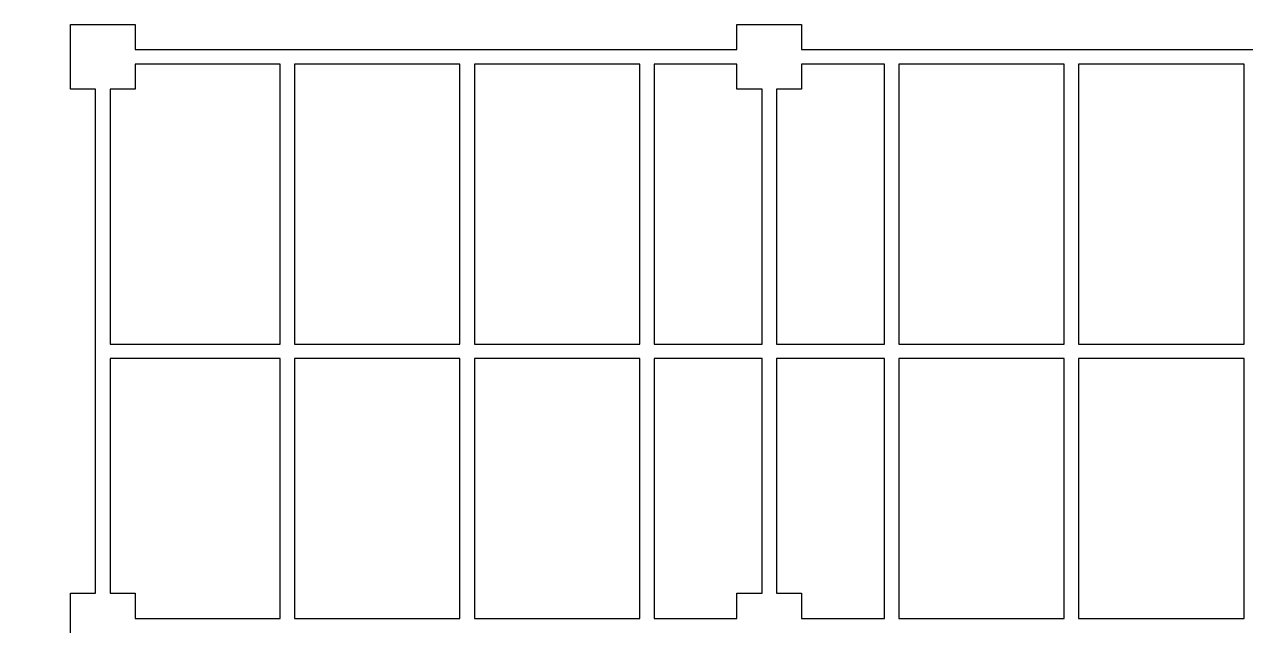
# Model space of a CAD drawing. Extents: x -960 to 27370, y -1283 to 11880.
# Drawn here: x 3284 to 4982, y 10664 to 11499 of the extents above; entities that cross this region are included whole.
import ezdxf
from ezdxf.enums import TextEntityAlignment as Align

# ---------------------------------------------------------------- set-up
doc = ezdxf.new("R2010")
doc.units = 0
doc.header["$LTSCALE"] = 100
doc.layers.add('X-S-FAB-L10$0$0-DIM-TXT', color=8, linetype='Continuous')
doc.layers.add('X-S-FAB-L10$0$Steel Frame-188K', color=8, linetype='Continuous')
doc.styles.add('X-S-FAB-L10$0$CHINA', font='simplex.shx', dxfattribs={"width": 0.75, "bigfont": 'chineset.shx'})
doc.styles.add('X-S-FAB-L10$0$Standard', font='', dxfattribs={"width": 0.8})
doc.styles.add('X-S-FAB-L10$0$TG_NOTE_TEXT', font='simplex.shx', dxfattribs={"width": 0.75, "bigfont": 'chineset.shx'})
doc.styles.get('X-S-FAB-L10$0$Standard').set_extended_font_data('Microsoft JhengHei')

# ---------------------------------------------------------------- blocks, each defined once
blk = doc.blocks.new('X-S-FAB-L10')
at = {"layer": 'X-S-FAB-L10$0$Steel Frame-188K'}
blk.add_lwpolyline([(2630, 9195), (2630, 9869), (2595, 9869), (2595, 9959), (2685, 9959), (2685, 9924), (3348.494, 9924), (3348.494, 9959), (3383.494, 9959), (3383.494, 10618.606), (3348.494, 10618.606), (3348.494, 10708.606), (3383.494, 10708.606), (3383.494, 11409), (3348.494, 11409), (3348.494, 11499), (3438.494, 11499), (3438.494, 11464), (4275, 11464), (4275, 11499), (4365, 11499), (4365, 11464), (5115, 11464)], dxfattribs=at)
for points in [[(3640, 11444), (3438.494, 11444), (3438.494, 11409), (3403.494, 11409), (3403.494, 11054.706), (3640, 11054.706)], [(3890, 11444), (3660, 11444), (3660, 11054.706), (3890, 11054.706)], [(4140, 11444), (3910, 11444), (3910, 11054.706), (4140, 11054.706)], [(4310, 11409), (4275, 11409), (4275, 11444), (4160, 11444), (4160, 11054.706), (4310, 11054.706)], [(4480, 11444), (4365, 11444), (4365, 11409), (4330, 11409), (4330, 11054.706), (4480, 11054.706)], [(4730, 11444), (4500, 11444), (4500, 11054.706), (4730, 11054.706)], [(4980, 11444), (4750, 11444), (4750, 11054.706), (4980, 11054.706)], [(3640, 11034.706), (3403.494, 11034.706), (3403.494, 10708.606), (3438.494, 10708.606), (3438.494, 10673.606), (3640, 10673.606)], [(3890, 11034.706), (3660, 11034.706), (3660, 10673.606), (3890, 10673.606)], [(4140, 11034.706), (3910, 11034.706), (3910, 10673.606), (4140, 10673.606)], [(4310, 11034.706), (4160, 11034.706), (4160, 10673.606), (4275, 10673.606), (4275, 10708.606), (4310, 10708.606)], [(4480, 11034.706), (4330, 11034.706), (4330, 10708.606), (4365, 10708.606), (4365, 10673.606), (4480, 10673.606)], [(4730, 11034.706), (4500, 11034.706), (4500, 10673.606), (4730, 10673.606)], [(4980, 11034.706), (4750, 11034.706), (4750, 10673.606), (4980, 10673.606)]]:
    blk.add_lwpolyline(points, close=True, dxfattribs=at)
at = {"style": 'X-S-FAB-L10$0$TG_NOTE_TEXT', "width": 0.5, "flags": 1}
for p in [(7463.301, 9020), (18268.251, 8649), (11197.77, 4800.167), (16485.801, 4800.167), (25420.27, 2635), (13360, 320.001, 0), (7463.301, -33.333)]:
    blk.add_attdef('WH', text='', height=20, dxfattribs=at).set_placement(p, align=Align.BOTTOM_LEFT)
at = {"width": 0.5}
for style, p in [('X-S-FAB-L10$0$TG_NOTE_TEXT', (7585, 9020)), ('X-S-FAB-L10$0$TG_NOTE_TEXT', (18389.95, 8649)), ('X-S-FAB-L10$0$TG_NOTE_TEXT', (11117.5, 4813.5)), ('X-S-FAB-L10$0$TG_NOTE_TEXT', (16607.5, 4813.5)), ('X-S-FAB-L10$0$TG_NOTE_TEXT', (25350, 2635)), ('X-S-FAB-L10$0$Standard', (13129.375, 325.001, 0)), ('X-S-FAB-L10$0$TG_NOTE_TEXT', (7585, -20))]:
    blk.add_attdef('DESC', text='', height=10, dxfattribs=dict(at, style=style)).set_placement(p, align=Align.BOTTOM_LEFT)
for tag, style, p in [('TYPE', 'X-S-FAB-L10$0$TG_NOTE_TEXT', (7619.286, 9020)), ('NO', 'X-S-FAB-L10$0$TG_NOTE_TEXT', (7650.095, 9020)), ('TYPE', 'X-S-FAB-L10$0$TG_NOTE_TEXT', (18424.236, 8649)), ('NO', 'X-S-FAB-L10$0$TG_NOTE_TEXT', (18455.045, 8649)), ('NO', 'X-S-FAB-L10$0$TG_NOTE_TEXT', (11088.595, 4813.5)), ('TYPE', 'X-S-FAB-L10$0$TG_NOTE_TEXT', (11151.786, 4813.5)), ('TYPE', 'X-S-FAB-L10$0$TG_NOTE_TEXT', (16641.786, 4813.5)), ('NO', 'X-S-FAB-L10$0$TG_NOTE_TEXT', (16672.595, 4813.5)), ('NO', 'X-S-FAB-L10$0$TG_NOTE_TEXT', (25313, 2635)), ('TYPE', 'X-S-FAB-L10$0$TG_NOTE_TEXT', (25350, 2635)), ('NO', 'X-S-FAB-L10$0$Standard', (13100, 320.001, 0)), ('TYPE', 'X-S-FAB-L10$0$Standard', (13129.375, 320.001, 0)), ('TYPE', 'X-S-FAB-L10$0$TG_NOTE_TEXT', (7619.286, -20)), ('NO', 'X-S-FAB-L10$0$TG_NOTE_TEXT', (7650.095, -20))]:
    blk.add_attdef(tag, text='', height=10, dxfattribs=dict(at, style=style)).set_placement(p, align=Align.BOTTOM_RIGHT)
at = {"style": 'X-S-FAB-L10$0$TG_NOTE_TEXT', "width": 0.5, "flags": 1}
for rotation, p in [(180, (43, 7480)), (180, (943, 7480)), (90, (24310, 3717.77)), (270, (17080, 1711.699))]:
    blk.add_attdef('WH', text='', height=20, rotation=rotation, dxfattribs=at).set_placement(p, align=Align.BOTTOM_LEFT)
at = {"width": 0.5}
for rotation, style, p in [(180, 'X-S-FAB-L10$0$Standard', (317.625, 7480)), (180, 'X-S-FAB-L10$0$Standard', (1217.625, 7480)), (90, 'X-S-FAB-L10$0$TG_NOTE_TEXT', (24310, 3647.5)), (270, 'X-S-FAB-L10$0$TG_NOTE_TEXT', (17080, 1605))]:
    blk.add_attdef('DESC', text='', height=10, rotation=rotation, dxfattribs=dict(at, style=style)).set_placement(p, align=Align.BOTTOM_LEFT)
for tag, rotation, style, p in [('TYPE', 180, 'X-S-FAB-L10$0$Standard', (317.625, 7480)), ('NO', 180, 'X-S-FAB-L10$0$Standard', (347, 7480)), ('TYPE', 180, 'X-S-FAB-L10$0$Standard', (1217.625, 7480)), ('NO', 180, 'X-S-FAB-L10$0$Standard', (1247, 7480)), ('TYPE', 90, 'X-S-FAB-L10$0$TG_NOTE_TEXT', (24310, 3647.5)), ('NO', 90, 'X-S-FAB-L10$0$TG_NOTE_TEXT', (24310, 3610.5)), ('TYPE', 270, 'X-S-FAB-L10$0$TG_NOTE_TEXT', (17080, 1605)), ('NO', 270, 'X-S-FAB-L10$0$TG_NOTE_TEXT', (17080, 1573))]:
    blk.add_attdef(tag, text='', height=10, rotation=rotation, dxfattribs=dict(at, style=style)).set_placement(p, align=Align.BOTTOM_RIGHT)
at = {"layer": 'X-S-FAB-L10$0$0-DIM-TXT', "style": 'X-S-FAB-L10$0$CHINA', "width": 0.75}
for p in [(667.414, 7855.1, -2689.4), (22627.353, 6728.814), (25644.722, 6728.814), (24778.787, 5569.051), (1118.252, 4980), (417.801, 4594.623), (23874.84, 4355), (22927.43, 4330.122), (23749.869, 3901.367), (417.801, 3765.236), (1118.252, 3730), (417.801, 3115.79), (536.882, 2227.832), (16908.994, 1782.652), (888.445, 880.466), (16977.43, 750), (18878.841, 750), (25641.221, 553.233), (21364.03, 526.894)]:
    blk.add_attdef('HIG', text='', height=80, dxfattribs=at).set_placement(p, align=Align.MIDDLE_LEFT)

msp = doc.modelspace()

# ---------------------------------------------------------------- block references
msp.add_blockref('X-S-FAB-L10', (0, 0))

doc.saveas('drawing.dxf')
